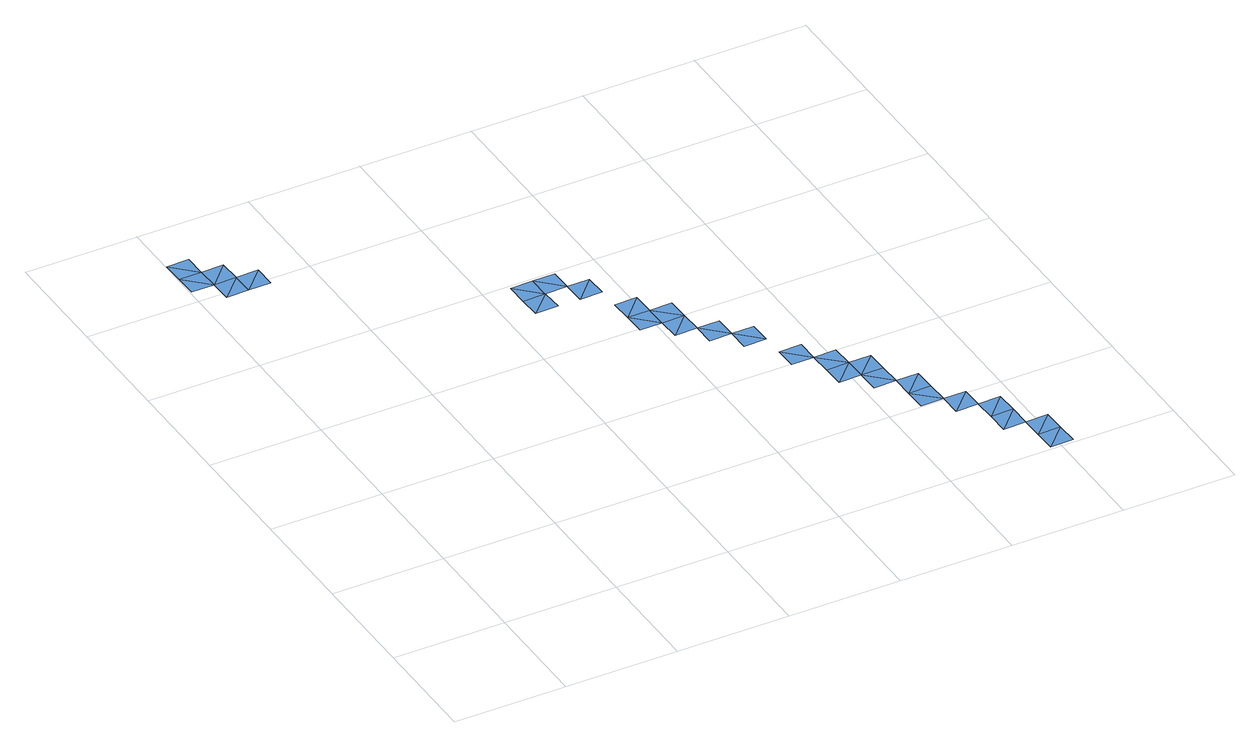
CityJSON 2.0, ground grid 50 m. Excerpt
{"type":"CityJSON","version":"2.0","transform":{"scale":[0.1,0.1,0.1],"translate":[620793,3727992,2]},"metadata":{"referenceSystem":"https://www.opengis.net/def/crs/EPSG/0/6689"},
"CityObjects":{
"waterbody1":{"type":"WaterBody","attributes":{"name":"福岡県津波浸水想定図","class":"1140","function":"2","WaterBodyTsunamiRiskAttribute.description":"1","WaterBodyTsunamiRiskAttribute.rank":"3"},"geometry":[{"type":"MultiSurface","lod":"1","boundaries":[[[0,1,2]],[[2,1,3]],[[4,5,6]],[[4,7,5]],[[8,9,10]],[[8,10,11]],[[12,13,14]],[[13,12,15]],[[16,17,18]],[[16,18,19]],[[20,21,22]],[[21,20,23]],[[24,25,26]],[[26,25,27]],[[28,25,29]],[[29,30,28]],[[31,32,33]],[[31,34,32]],[[35,34,36]],[[36,37,38]],[[37,39,38]],[[36,38,35]]]}]},
"waterbody2":{"type":"WaterBody","attributes":{"name":"福岡県津波浸水想定図","class":"1140","function":"2","WaterBodyTsunamiRiskAttribute.description":"1","WaterBodyTsunamiRiskAttribute.rank":"2"},"geometry":[{"type":"MultiSurface","lod":"1","boundaries":[[[2,3,40]],[[40,3,41]],[[42,9,43]],[[43,9,44]],[[9,42,45]],[[44,9,8]],[[46,10,47]],[[48,49,14]],[[47,50,46]],[[48,51,52]],[[48,14,13]],[[48,13,51]],[[18,53,54]],[[21,55,56]],[[18,54,57]],[[58,20,22]],[[55,21,59]],[[58,60,20]]]}]},
"waterbody3":{"type":"WaterBody","attributes":{"name":"福岡県津波浸水想定図","class":"1140","function":"2","WaterBodyTsunamiRiskAttribute.description":"1","WaterBodyTsunamiRiskAttribute.rank":"1"},"geometry":[{"type":"MultiSurface","lod":"1","boundaries":[[[61,6,1]],[[61,4,6]],[[62,12,14]],[[62,16,12]],[[63,64,60]],[[60,64,65]]]}]},
"waterbody4":{"type":"WaterBody","attributes":{"name":"福岡県津波浸水想定図","class":"1140","function":"2","WaterBodyTsunamiRiskAttribute.description":"1","WaterBodyTsunamiRiskAttribute.rank":"4"},"geometry":[{"type":"MultiSurface","lod":"1","boundaries":[[[1,66,3]],[[1,6,66]],[[67,20,60]],[[68,64,26]],[[60,65,67]],[[26,27,68]],[[69,30,33]],[[33,32,69]]]}]}
},
"vertices":[
[7,2562,4],[107,2564,4],[5,2662,3],[105,2664,3],[209,2466,4],[307,2568,4],[207,2566,4],[309,2468,4],[1218,1986,1],[1220,1886,1],[1320,1888,1],[1318,1988,1],[1628,1494,1],[1526,1592,0],[1528,1492,1],[1626,1594,1],[1630,1394,1],[1632,1294,1],[1732,1296,1],[1730,1396,1],[2039,902,0],[1937,1000,0],[1939,900,0],[2037,1002,0],[2147,504,1],[2247,506,1],[2145,604,1],[2245,606,1],[2347,508,1],[2249,406,1],[2349,408,1],[2353,208,2],[2451,310,2],[2351,308,2],[2453,210,2],[2553,212,3],[2455,110,3],[2456,10,4],[2554,112,3],[2556,12,4],
[3,2762,3],[103,2764,3],[1122,1784,3],[1120,1884,1],[1118,1984,1],[1222,1786,3],[1420,1890,1],[1322,1788,1],[1426,1590,0],[1428,1490,1],[1422,1790,1],[1524,1692,0],[1424,1690,0],[1733,1196,0],[1833,1198,0],[1835,1098,0],[1837,998,0],[1832,1298,0],[1941,800,1],[1935,1100,0],[2041,802,1],
[109,2464,4],[1530,1392,1],[2043,702,1],[2143,704,1],[2141,804,0],
[205,2666,4],[2139,904,0],[2243,706,1],[2449,410,2]
]}
